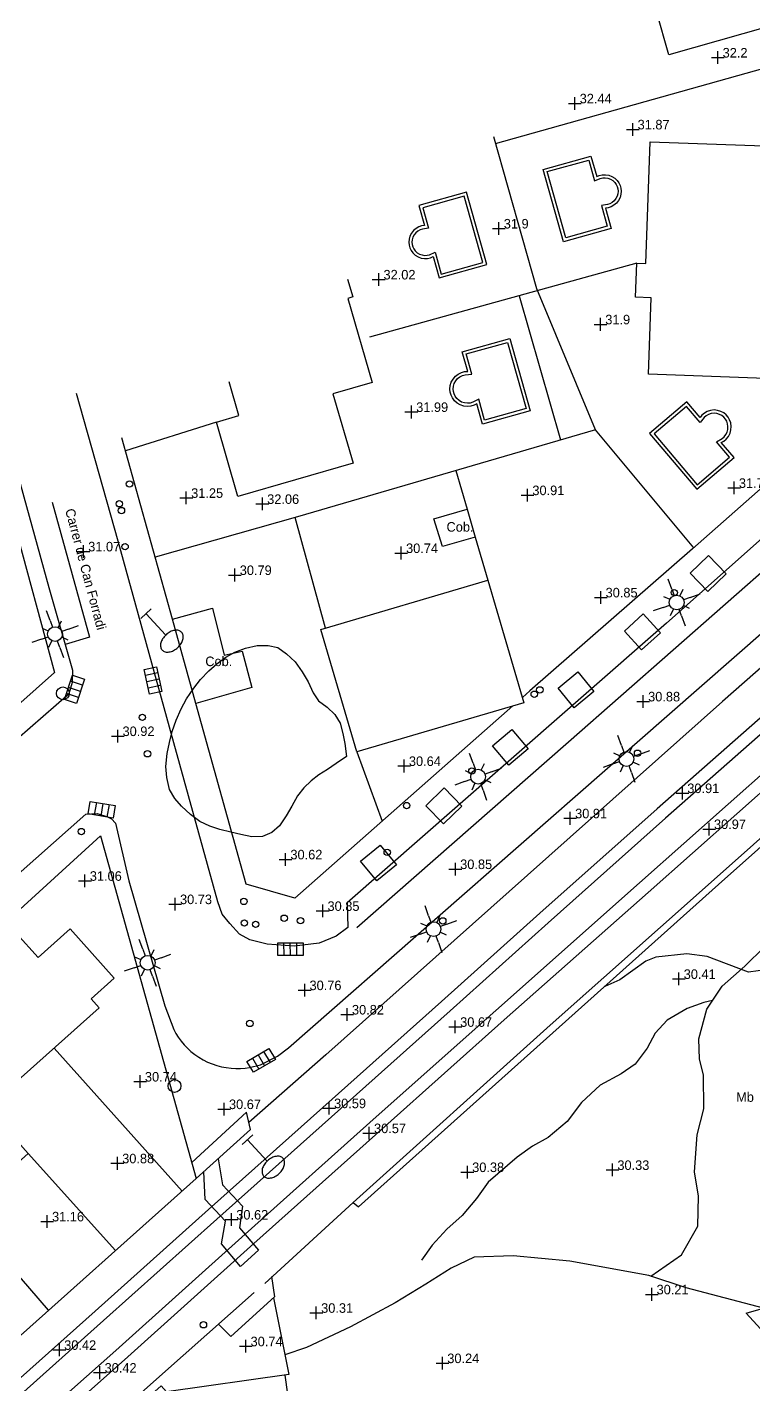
# Model space of a CAD drawing. Extents: x 471511 to 473316, y 4381952 to 4383346.
# Drawn here: x 472529.3 to 472586.4, y 4382869.5 to 4382976.1 of the extents above; entities that cross this region are included whole.
import ezdxf
from ezdxf.enums import TextEntityAlignment as Align

# ---------------------------------------------------------------- set-up
doc = ezdxf.new("R2010")
doc.units = 0
doc.header["$LTSCALE"] = 4
doc.header["$MEASUREMENT"] = 0
doc.header["$PDMODE"] = 2
doc.header["$PDSIZE"] = 0.5
doc.layers.get('0').update_dxf_attribs({"linetype": 'CONTINUOUS'})
for name, color, linetype in [('100', 31, 'CONTINUOUS'), ('206', 252, 'CONTINUOUS'), ('208', 253, 'CONTINUOUS'), ('222', 7, 'CONTINUOUS'), ('243', 2, 'CONTINUOUS'), ('290', 253, 'CONTINUOUS'), ('320', 141, 'CONTINUOUS'), ('350', 7, 'CONTINUOUS'), ('400', 7, 'CONTINUOUS'), ('407', 4, 'CONTINUOUS'), ('410', 201, 'CONTINUOUS'), ('411', 12, 'CONTINUOUS'), ('451', 5, 'CONTINUOUS'), ('452', 7, 'CONTINUOUS'), ('505', 60, 'CONTINUOUS'), ('7101', 7, 'CONTINUOUS'), ('7202', 7, 'CONTINUOUS'), ('7400', 2, 'CONTINUOUS'), ('7403', 1, 'CONTINUOUS'), ('7433', 32, 'CONTINUOUS'), ('7435', 7, 'CONTINUOUS'), ('7440', 7, 'CONTINUOUS'), ('7532', 53, 'CONTINUOUS'), ('8405', 7, 'CONTINUOUS'), ('8408', 7, 'CONTINUOUS')]:
    doc.layers.add(name, color=color, linetype=linetype)

# ---------------------------------------------------------------- blocks, each defined once
blk = doc.blocks.new('MOJON')
blk.add_circle((0, 0), 0.25)
blk = doc.blocks.new('STRAFIC')
at = {"color": 1}
blk.add_lwpolyline([(-0.03, 3.64, 0.07), (-0.44, 3.59, 0.08), (-0.76, 3.44, 0.11), (-0.99, 3.21, 0.14), (-1.06, 2.96, 0.14), (-0.99, 2.71, 0.11), (-0.76, 2.48, 0.08), (-0.44, 2.33, 0.07), (-0.03, 2.28, 0.07), (0.38, 2.33, 0.08), (0.7, 2.48, 0.11), (0.93, 2.71, 0.14), (1, 2.96, 0.14), (0.93, 3.21, 0.11), (0.7, 3.44, 0.08), (0.38, 3.59, 0.07)], format="xyb", close=True, dxfattribs=at)
for points in [[(0, 0), (0, 2.25)], [(-0.56, 0), (0.56, 0)]]:
    blk.add_lwpolyline(points, dxfattribs=at)
blk = doc.blocks.new('FAROLA')
at = {"color": 7}
for p, q in [((0.43, 1.04), (0.75, 1.8)), ((-1.04, 0.43), (-1.8, 0.75)), ((-1.04, 0.43), (-0.54, 0.22)), ((-0.43, 1.04), (-0.22, 0.54)), ((0.43, 1.04), (0.22, 0.54)), ((1.04, 0.43), (0.54, 0.22)), ((-1.04, -0.43), (-0.54, -0.22)), ((-0.43, -1.04), (-0.75, -1.8)), ((-0.43, -1.04), (-0.22, -0.54)), ((0.43, -1.04), (0.22, -0.54)), ((1.04, -0.43), (0.54, -0.22)), ((1.04, -0.43), (1.8, -0.75))]:
    blk.add_line(p, q, dxfattribs=at)
blk.add_circle((0, 0), 0.58, dxfattribs=at)
blk = doc.blocks.new('POSTE')
at = {"color": 7}
blk.add_circle((0, 0), 0.5, dxfattribs=at)
blk = doc.blocks.new('REJILLA')
at = {"color": 7}
for p, q in [((-0.5, 0.5), (-0.5, -0.5)), ((0.01, 0.5), (0.01, -0.5)), ((0.51, 0.5), (0.51, -0.5))]:
    blk.add_line(p, q, dxfattribs=at)
blk.add_lwpolyline([(-1, -0.5), (-1, 0.5), (1, 0.5), (1, -0.5)], close=True, dxfattribs=at)
blk = doc.blocks.new('ALCORQUE')
at = {"color": 1}
blk.add_lwpolyline([(-1, 1), (1, 1), (1, -1), (-1, -1)], close=True, dxfattribs=at)
blk = doc.blocks.new('COTA')
at = {"color": 7}
blk.add_point((0, 0), dxfattribs=at)

msp = doc.modelspace()

# ---------------------------------------------------------------- linework, layer by layer
at = {"layer": '100', "elevation": 30.5}
for points in [[(472587.452, 4382902.096), (472585.931, 4382901.892), (472582.7, 4382903.101), (472581.091, 4382903.319), (472578.667, 4382903.049), (472577.878, 4382902.76), (472575.834, 4382901.274), (472574.66, 4382900.767)], [(472572.963, 4382900.016), (472572.918, 4382899.992)]]:
    msp.add_lwpolyline(points, dxfattribs=at)
at = {"layer": '206'}
msp.add_polyline3d([(472595.639, 4382857.522, 30.182), (472594.628, 4382864.202, 30.272), (472593.033, 4382866.671, 30.182), (472591.686, 4382868.33, 30.032), (472588.664, 4382871.826, 30.122), (472587.182, 4382873.579, 30.152), (472585.769, 4382875.126, 30.002), (472587.127, 4382875.5, 30.002), (472591.672, 4382874.914, 30.242), (472592.595, 4382874.568, 30.302), (472594.578, 4382870.949, 30.362), (472596.242, 4382865.625, 30.452), (472597.83, 4382857.745, 30.182)], dxfattribs=at)
at = {"layer": '208'}
for points in [[(472578.278, 4382878.025, 29.897), (472580.675, 4382879.683, 30.137), (472581.962, 4382881.954, 30.257), (472582.009, 4382884.291, 30.287), (472581.706, 4382886.2, 30.287), (472581.921, 4382889.126, 30.287), (472582.424, 4382891.148, 30.287), (472582.42, 4382893.835, 30.227), (472582.097, 4382895.043, 30.197), (472582.045, 4382896.644, 30.197), (472582.658, 4382898.974, 30.347), (472583.87, 4382900.785, 30.377), (472585.656, 4382902.355, 30.377), (472587.206, 4382903.881, 30.377), (472590.336, 4382907.372, 30.377), (472593.054, 4382909.994, 30.377), (472595.97, 4382912.601, 30.437), (472598.793, 4382914.67, 30.437), (472601.793, 4382916.841, 30.497), (472604.195, 4382918.163, 30.527), (472606.624, 4382919.806, 30.647), (472609.346, 4382921.787, 30.677), (472611.722, 4382922.714, 30.857), (472616.041, 4382923.753, 30.857)], [(472583.121, 4382899.665, 30.358), (472582.424, 4382899.493, 30.343), (472581.136, 4382899.036, 30.313), (472579.565, 4382898.122, 30.313), (472578.617, 4382897.097, 30.373), (472577.976, 4382895.906, 30.373), (472577.043, 4382894.657, 30.373), (472575.934, 4382893.907, 30.373), (472574.291, 4382893.016, 30.373), (472572.82, 4382891.652, 30.343), (472571.695, 4382890.158, 30.328), (472570.222, 4382888.903, 30.298), (472568.983, 4382888.233, 30.283), (472567.767, 4382887.348, 30.283), (472565.508, 4382885.385, 30.298), (472564.592, 4382884.118, 30.283), (472563.452, 4382882.791, 30.268), (472562.249, 4382881.72, 30.268), (472561.103, 4382880.456, 30.238), (472560.27, 4382879.275, 30.253)], [(472587.127, 4382875.5, 30.002), (472581.035, 4382877.107, 30.152), (472578.115, 4382878.079, 29.882), (472571.904, 4382879.204, 30.062), (472567.471, 4382879.624, 30.182), (472564.411, 4382879.523, 30.242), (472562.608, 4382878.655, 30.272), (472560.616, 4382877.391, 30.272), (472558.213, 4382875.93, 30.332), (472554.683, 4382874.045, 30.212), (472551.254, 4382872.427, 30.332), (472549.546, 4382871.834, 30.757)]]:
    msp.add_polyline3d(points, dxfattribs=at)
at = {"layer": '222'}
for points in [[(472639.424, 4382966.613, 31.351), (472631.536, 4382960.277, 31.291), (472623.155, 4382953.387, 31.261), (472614.814, 4382946.394, 31.261), (472605.45, 4382938.267, 31.111), (472596.486, 4382930.413, 31.111), (472587.299, 4382922.227, 30.856), (472578.762, 4382914.716, 30.811), (472569.548, 4382906.511, 30.676), (472561.85, 4382899.59, 30.676), (472552.528, 4382891.262, 30.661), (472543.547, 4382883.24, 30.541), (472534.642, 4382875.276, 30.496), (472524.377, 4382866.12, 30.406), (472514.271, 4382857.111, 30.406), (472504.648, 4382848.539, 30.256), (472494.394, 4382839.436, 30.181), (472484.875, 4382830.968, 30.016), (472475.912, 4382822.907, 29.971), (472466.463, 4382814.498, 29.911), (472458.198, 4382807.169, 29.656)], [(472640.05, 4382965.833, 31.351), (472632.167, 4382959.501, 31.291), (472623.793, 4382952.618, 31.261), (472615.463, 4382945.633, 31.261), (472606.107, 4382937.513, 31.111), (472597.148, 4382929.663, 31.111), (472587.962, 4382921.478, 30.856), (472579.425, 4382913.967, 30.811), (472570.215, 4382905.766, 30.676), (472562.517, 4382898.845, 30.676), (472553.194, 4382890.517, 30.661), (472544.213, 4382882.494, 30.541), (472535.308, 4382874.53, 30.496), (472525.043, 4382865.374, 30.406), (472514.936, 4382856.365, 30.406), (472505.312, 4382847.791, 30.256), (472495.058, 4382838.689, 30.181), (472485.542, 4382830.222, 30.016), (472476.579, 4382822.162, 29.971), (472467.127, 4382813.751, 29.911), (472458.864, 4382806.423, 29.656)], [(472456.929, 4382801.513, 29.686), (472469.306, 4382812.495, 29.956), (472478.696, 4382820.897, 30.016), (472487.554, 4382828.799, 30.166), (472496.564, 4382836.835, 30.211), (472506.079, 4382845.265, 30.271), (472515.833, 4382853.973, 30.406), (472524.744, 4382861.975, 30.601), (472536.276, 4382872.192, 30.526), (472546.437, 4382881.314, 30.556), (472556.72, 4382890.521, 30.721), (472566.095, 4382898.884, 30.796), (472577.395, 4382908.886, 30.916), (472587.834, 4382918.156, 31.021), (472598.102, 4382927.402, 31.051), (472606.855, 4382935.018, 31.231), (472616.772, 4382943.516, 31.291), (472624.863, 4382950.319, 31.381), (472632.452, 4382956.627, 31.456), (472641.719, 4382964.044, 31.471)], [(472457.595, 4382800.767, 29.686), (472469.971, 4382811.748, 29.956), (472479.362, 4382820.152, 30.016), (472488.22, 4382828.053, 30.166), (472497.228, 4382836.087, 30.211), (472506.743, 4382844.518, 30.271), (472516.5, 4382853.228, 30.406), (472525.41, 4382861.228, 30.601), (472536.942, 4382871.445, 30.526), (472547.105, 4382880.57, 30.556), (472557.386, 4382889.775, 30.721), (472566.759, 4382898.136, 30.796), (472578.058, 4382908.138, 30.916), (472588.501, 4382917.411, 31.021), (472598.765, 4382926.653, 31.051), (472607.509, 4382934.261, 31.231), (472617.419, 4382942.754, 31.291), (472625.505, 4382949.552, 31.381), (472633.084, 4382955.852, 31.456), (472642.344, 4382963.263, 31.471)]]:
    msp.add_polyline3d(points, dxfattribs=at)
at = {"layer": '243'}
for points in [[(472544.297, 4382887.235, 30.718), (472544.635, 4382885.191, 30.718), (472546.209, 4382883.519, 30.718), (472545.983, 4382881.819, 30.703), (472547.474, 4382880.07, 30.673), (472546.072, 4382878.766, 30.688)], [(472546.072, 4382878.766, 30.688), (472544.579, 4382880.552, 30.673), (472544.882, 4382882.343, 30.733), (472543.299, 4382884.034, 30.688), (472543.171, 4382886.214, 30.716)]]:
    msp.add_polyline3d(points, dxfattribs=at)
at = {"layer": '290'}
for points in [[(472555.184, 4382905.386, 30.696), (472571.813, 4382919.974, 30.876), (472588.236, 4382934.42, 31.116), (472603.678, 4382948.015, 31.101)], [(472531.289, 4382938.775, 31.103), (472534.215, 4382928.184, 31.063), (472532.308, 4382927.614, 31.116)]]:
    msp.add_polyline3d(points, dxfattribs=at)
at = {"layer": '320'}
for points in [[(472574.022, 4382964.341, 31.951), (472574.227, 4382964.428, 31.95), (472574.46, 4382964.481, 31.949), (472574.71, 4382964.49, 31.947), (472574.967, 4382964.45, 31.946), (472575.214, 4382964.358, 31.944), (472575.436, 4382964.22, 31.942), (472575.623, 4382964.044, 31.94), (472575.767, 4382963.846, 31.938), (472575.866, 4382963.637, 31.936), (472575.925, 4382963.426, 31.935), (472575.948, 4382963.196, 31.934), (472575.929, 4382962.952, 31.933), (472575.86, 4382962.705, 31.932), (472575.742, 4382962.471, 31.931), (472575.579, 4382962.265, 31.932), (472575.381, 4382962.097, 31.932), (472575.161, 4382961.975, 31.933), (472574.935, 4382961.899, 31.934), (472574.714, 4382961.867, 31.935), (472574.714, 4382961.867, 32.012), (472575.163, 4382960.266, 32.016), (472571.423, 4382959.218, 32.016), (472569.831, 4382964.9, 32), (472573.571, 4382965.948, 32.001), (472574.022, 4382964.341, 32.005)], [(472560.501, 4382960.496, 31.935), (472560.282, 4382960.466, 31.937), (472560.057, 4382960.393, 31.94), (472559.838, 4382960.273, 31.942), (472559.64, 4382960.107, 31.945), (472559.476, 4382959.903, 31.947), (472559.357, 4382959.67, 31.949), (472559.289, 4382959.425, 31.95), (472559.269, 4382959.183, 31.951), (472559.292, 4382958.954, 31.951), (472559.351, 4382958.745, 31.951), (472559.449, 4382958.538, 31.951), (472559.592, 4382958.341, 31.95), (472559.778, 4382958.167, 31.949), (472560, 4382958.03, 31.947), (472560.247, 4382957.94, 31.945), (472560.502, 4382957.902, 31.942), (472560.751, 4382957.913, 31.94), (472560.981, 4382957.968, 31.937), (472561.185, 4382958.056, 31.935), (472561.185, 4382958.056, 31.916), (472561.653, 4382956.384, 31.92), (472565.393, 4382957.432, 31.92), (472563.802, 4382963.114, 31.905), (472560.062, 4382962.066, 31.905), (472560.501, 4382960.496, 31.909)], [(472563.895, 4382949.045, 31.846), (472563.463, 4382950.586, 31.841), (472567.203, 4382951.634, 31.842), (472568.794, 4382945.952, 31.857), (472565.054, 4382944.904, 31.857), (472564.608, 4382946.497, 31.852), (472564.608, 4382946.497, 31.983), (472564.393, 4382946.389, 31.99), (472564.144, 4382946.315, 31.997), (472563.872, 4382946.29, 32.004), (472563.589, 4382946.321, 32.01), (472563.315, 4382946.412, 32.014), (472563.067, 4382946.557, 32.017), (472562.859, 4382946.744, 32.018), (472562.7, 4382946.959, 32.018), (472562.591, 4382947.184, 32.016), (472562.527, 4382947.412, 32.013), (472562.503, 4382947.661, 32.009), (472562.528, 4382947.927, 32.004), (472562.608, 4382948.195, 31.997), (472562.745, 4382948.447, 31.989), (472562.932, 4382948.667, 31.98), (472563.157, 4382948.84, 31.972), (472563.404, 4382948.96, 31.964), (472563.654, 4382949.027, 31.957), (472563.895, 4382949.045, 31.951)], [(472582.134, 4382945.433, 31.919), (472581.108, 4382946.646, 31.919), (472578.177, 4382944.165, 31.935), (472581.872, 4382939.799, 31.935), (472584.803, 4382942.28, 31.919), (472583.805, 4382943.459, 31.919), (472583.805, 4382943.459, 31.967), (472584.007, 4382943.575, 31.968), (472584.198, 4382943.737, 31.97), (472584.364, 4382943.943, 31.971), (472584.489, 4382944.187, 31.971), (472584.563, 4382944.455, 31.971), (472584.58, 4382944.732, 31.971), (472584.542, 4382944.999, 31.97), (472584.456, 4382945.242, 31.969), (472584.334, 4382945.452, 31.968), (472584.186, 4382945.626, 31.967), (472584, 4382945.781, 31.965), (472583.775, 4382945.906, 31.963), (472583.518, 4382945.988, 31.961), (472583.242, 4382946.017, 31.959), (472582.965, 4382945.988, 31.957), (472582.704, 4382945.904, 31.955), (472582.473, 4382945.775, 31.953), (472582.282, 4382945.613, 31.952), (472582.134, 4382945.433, 31.951)]]:
    msp.add_polyline3d(points, close=True, dxfattribs=at)
at = {"layer": '350'}
for points in [[(472573.857, 4382964, 31.951), (472574.304, 4382964.189, 31.95), (472574.492, 4382964.232, 31.949), (472574.695, 4382964.24, 31.947), (472574.903, 4382964.207, 31.945), (472575.103, 4382964.132, 31.944), (472575.283, 4382964.02, 31.942), (472575.434, 4382963.879, 31.939), (472575.551, 4382963.718, 31.938), (472575.631, 4382963.549, 31.936), (472575.678, 4382963.379, 31.935), (472575.697, 4382963.194, 31.933), (472575.682, 4382962.996, 31.933), (472575.626, 4382962.796, 31.932), (472575.53, 4382962.607, 31.931), (472575.398, 4382962.439, 31.932), (472575.238, 4382962.303, 31.932), (472575.06, 4382962.204, 31.933), (472574.877, 4382962.143, 31.934), (472574.397, 4382962.073, 31.935), (472574.855, 4382960.439, 32.015), (472571.596, 4382959.526, 32.015), (472570.139, 4382964.727, 32), (472573.398, 4382965.64, 32.001)], [(472561.348, 4382958.4, 31.935), (472561.826, 4382956.692, 31.92), (472565.085, 4382957.605, 31.92), (472563.628, 4382962.806, 31.905), (472560.37, 4382961.893, 31.905), (472560.819, 4382960.287, 31.935), (472560.338, 4382960.221, 31.938), (472560.156, 4382960.162, 31.94), (472559.979, 4382960.065, 31.942), (472559.819, 4382959.932, 31.945), (472559.687, 4382959.766, 31.947), (472559.591, 4382959.579, 31.949), (472559.536, 4382959.381, 31.95), (472559.52, 4382959.185, 31.951), (472559.538, 4382959.001, 31.951), (472559.585, 4382958.833, 31.951), (472559.665, 4382958.666, 31.951), (472559.781, 4382958.507, 31.95), (472559.931, 4382958.367, 31.949), (472560.11, 4382958.256, 31.947), (472560.309, 4382958.184, 31.944), (472560.515, 4382958.153, 31.942), (472560.716, 4382958.162, 31.94), (472560.902, 4382958.206, 31.938)], [(472564.217, 4382948.819, 31.846), (472563.771, 4382950.413, 31.841), (472567.03, 4382951.326, 31.842), (472568.486, 4382946.125, 31.856), (472565.228, 4382945.212, 31.857), (472564.767, 4382946.858, 31.983), (472564.3, 4382946.622, 31.991), (472564.097, 4382946.562, 31.996), (472563.874, 4382946.541, 32.004), (472563.643, 4382946.567, 32.01), (472563.418, 4382946.641, 32.014), (472563.215, 4382946.76, 32.017), (472563.045, 4382946.913, 32.018), (472562.915, 4382947.089, 32.018), (472562.826, 4382947.273, 32.016), (472562.774, 4382947.458, 32.014), (472562.754, 4382947.662, 32.009), (472562.774, 4382947.879, 32.004), (472562.84, 4382948.098, 31.996), (472562.952, 4382948.305, 31.99), (472563.105, 4382948.485, 31.98), (472563.29, 4382948.627, 31.973), (472563.491, 4382948.725, 31.963), (472563.696, 4382948.779, 31.956)], [(472582.137, 4382945.043, 31.919), (472581.078, 4382946.293, 31.919), (472578.529, 4382944.136, 31.935), (472581.902, 4382940.151, 31.935), (472584.451, 4382942.309, 31.919), (472583.42, 4382943.526, 31.919), (472583.863, 4382943.781, 31.968), (472584.018, 4382943.912, 31.969), (472584.153, 4382944.08, 31.971), (472584.255, 4382944.278, 31.971), (472584.315, 4382944.497, 31.971), (472584.329, 4382944.722, 31.971), (472584.298, 4382944.939, 31.97), (472584.228, 4382945.137, 31.969), (472584.129, 4382945.307, 31.968), (472584.01, 4382945.448, 31.966), (472583.859, 4382945.573, 31.965), (472583.675, 4382945.675, 31.963), (472583.466, 4382945.742, 31.961), (472583.242, 4382945.765, 31.959), (472583.016, 4382945.742, 31.956), (472582.804, 4382945.674, 31.955), (472582.616, 4382945.569, 31.953), (472582.461, 4382945.437, 31.952)]]:
    msp.add_polyline3d(points, close=True, dxfattribs=at)
at = {"layer": '400'}
for points in [[(472591.308, 4382977.201, 35.693), (472579.692, 4382973.888, 35.168), (472578.722, 4382977.29, 35.992)], [(472554.467, 4382956.28, 37.296), (472554.869, 4382954.889, 38.061), (472554.481, 4382954.777, 38.061), (472556.388, 4382948.178, 38.076), (472553.32, 4382947.292, 38.121), (472554.898, 4382941.832, 38.091), (472545.864, 4382939.221, 34.941), (472544.173, 4382945.071, 35.061), (472545.942, 4382945.583, 38.196), (472545.176, 4382948.233, 38.069)], [(472500.677, 4382862.923, 33.478), (472523.784, 4382883.648, 33.508), (472524.295, 4382883.086, 33.739), (472529.397, 4382887.65, 33.769), (472525.512, 4382891.992, 37.819), (472527.43, 4382893.707, 37.444), (472528.108, 4382892.949, 37.444), (472534.968, 4382899.085, 37.444), (472534.331, 4382899.797, 37.444), (472536.141, 4382901.416, 37.474), (472532.684, 4382905.28, 37.384), (472530.175, 4382903.035, 37.369), (472528.48, 4382904.929, 37.354), (472522.923, 4382899.957, 37.354), (472524.624, 4382898.056, 37.354), (472519.703, 4382893.654, 37.354), (472517.091, 4382896.574, 37.264), (472514.236, 4382894.021, 37.084), (472514.073, 4382894.203, 37.054), (472510.561, 4382891.061, 37.069), (472513.509, 4382887.766, 37.414), (472494.036, 4382870.347, 36.964), (472491.064, 4382873.669, 37.009), (472479.954, 4382863.731, 37.009)]]:
    msp.add_polyline3d(points, dxfattribs=at)
for points in [[(472577.887, 4382957.518, 34.851), (472578.228, 4382967.08, 34.776), (472590.856, 4382966.63, 34.941), (472590.645, 4382960.697, 34.881), (472588.799, 4382960.762, 37.296), (472588.568, 4382954.276, 37.311), (472590.299, 4382954.214, 35.106), (472590.092, 4382948.393, 35.016), (472578.097, 4382948.821, 34.206), (472578.311, 4382954.83, 34.281), (472577.074, 4382954.874, 34.341), (472577.169, 4382957.544, 34.311)], [(472552.369, 4382928.797, 36.111), (472565.479, 4382932.654, 36.155), (472568.308, 4382923.036, 36.126), (472555.199, 4382919.179, 36.081)]]:
    msp.add_polyline3d(points, close=True, dxfattribs=at)
at = {"layer": '407'}
for points in [[(472564.494, 4382936.024, 33.081), (472561.905, 4382935.308, 33.051), (472561.242, 4382937.466, 33.051), (472563.847, 4382938.241, 33.036)], [(472540.712, 4382929.605, 33.066), (472543.87, 4382930.465, 33.066), (472544.788, 4382926.778, 33.066), (472546.18, 4382927.077, 33.066), (472546.945, 4382924.239, 33.066), (472542.559, 4382922.985, 33.066)]]:
    msp.add_polyline3d(points, close=True, dxfattribs=at)
at = {"layer": '410'}
for points in [[(472729.758, 4383040.894, 33.448), (472722.902, 4383035.615, 32.932), (472708.707, 4383024.537, 32.722), (472692.693, 4383012, 32.542), (472677.425, 4383000.126, 33.532), (472675.319, 4382998.495, 33.532), (472661.992, 4382987.887, 32.437), (472654.314, 4382982.061, 32.302), (472644.905, 4382974.759, 32.023), (472633.27, 4382965.305, 31.918), (472618.577, 4382953.212, 31.708), (472604.459, 4382941.186, 31.648), (472593.619, 4382931.665, 31.708), (472583.891, 4382923.124, 31.708), (472568.589, 4382909.499, 31.708), (472552.758, 4382895.393, 31.708), (472546.722, 4382890.073, 31.708)], [(472566.082, 4382966.948, 33.064), (472598.149, 4382975.93, 33.159)], [(472601.197, 4382973.592, 33.336), (472603.223, 4382966.894, 33.156), (472604.006, 4382963.955, 33.141), (472604.247, 4382963.965, 33.126), (472605.701, 4382959.096, 33.111), (472604.662, 4382955.385, 32.811), (472596.182, 4382948.009, 32.781), (472581.556, 4382935.115, 32.796), (472568.785, 4382923.967, 32.166), (472568.189, 4382923.442, 32.154)], [(472581.638, 4382935.188, 32.631), (472573.936, 4382944.467, 33.111), (472569.323, 4382955.538, 33.396), (472565.938, 4382967.453, 33.591)], [(472577.169, 4382957.544, 33.636), (472556.175, 4382951.745, 33.666)], [(472567.926, 4382954.991, 32.826), (472571.182, 4382943.662, 32.651)], [(472573.936, 4382944.467, 33.306), (472550.54, 4382937.626, 32.976), (472539.354, 4382934.472, 32.976)], [(472540.712, 4382929.605, 32.489), (472536.744, 4382943.827, 32.886)], [(472562.966, 4382941.259, 32.976), (472563.847, 4382938.241, 32.976)], [(472528.229, 4382937.286, 32.736), (472531.464, 4382925.401, 32.751), (472520.875, 4382916.003, 32.736), (472512.089, 4382908.159, 32.706), (472502.39, 4382899.495, 32.616), (472494.443, 4382908.341, 32.481)], [(472552.724, 4382928.901, 33.126), (472550.362, 4382937.575, 33.126)], [(472564.494, 4382936.024, 32.976), (472565.479, 4382932.654, 32.976)], [(472567.439, 4382922.78, 32.14), (472550.335, 4382907.698, 31.821), (472546.516, 4382908.801, 31.821), (472542.559, 4382922.985, 32.205)], [(472555.199, 4382919.179, 31.581), (472557.179, 4382913.733, 31.581)], [(472517.269, 4382896.375, 33.034), (472535.068, 4382912.586, 32.914), (472542.584, 4382885.683, 32.434), (472527.05, 4382871.821, 32.434), (472509.636, 4382856.377, 32.434)], [(472531.436, 4382895.926, 32.657), (472541.485, 4382884.702, 32.584)], [(472546.843, 4382889.543, 31.708), (472546.533, 4382890.901, 31.708), (472542.229, 4382886.954, 31.708)], [(472546.843, 4382889.543, 31.939), (472542.584, 4382885.683, 31.939)], [(472529.397, 4382887.65, 32.764), (472536.249, 4382880.03, 32.719)], [(472547.973, 4382877.434, 31.753), (472554.916, 4382883.799, 31.723)], [(472530.995, 4382875.342, 32.614), (472524.295, 4382883.086, 33.049)], [(472548.492, 4382877.99, 31.921), (472548.727, 4382876.386, 31.651), (472545.31, 4382873.294, 31.651), (472544.346, 4382874.261, 31.978)], [(472210.201, 4382576.079, 29.603), (472245.927, 4382607.738, 28.732), (472275.929, 4382634.56, 28.702), (472299.904, 4382656.059, 29.761), (472322.622, 4382676.288, 29.791), (472344.255, 4382695.55, 30.196), (472359.091, 4382708.761, 30.391), (472374.71, 4382722.727, 30.661), (472399.696, 4382745.029, 30.706), (472414.812, 4382758.57, 30.646), (472428.262, 4382770.567, 30.526), (472442.577, 4382783.276, 30.691), (472458.968, 4382797.934, 30.736), (472473.167, 4382810.688, 31.441), (472485.89, 4382821.939, 31.576), (472496.466, 4382831.487, 31.561), (472505.544, 4382839.626, 31.666), (472515.932, 4382848.867, 31.711), (472528.679, 4382860.34, 31.846), (472539.705, 4382870.143, 31.996), (472547.141, 4382876.74, 31.966)]]:
    msp.add_polyline3d(points, dxfattribs=at)
at = {"layer": '411'}
for points in [[(472591.027, 4382939.505, 30.996), (472579.492, 4382929.275, 30.936), (472566.269, 4382917.698, 30.816), (472554.436, 4382907.328, 30.846), (472554.477, 4382905.392, 30.831), (472553.576, 4382904.707, 30.846), (472552.242, 4382904.168, 30.846), (472550.286, 4382903.913, 30.801), (472548.164, 4382904.075, 30.756), (472546.783, 4382904.416, 30.786), (472545.981, 4382904.872, 30.816), (472545.232, 4382905.705, 30.861), (472544.626, 4382906.436, 30.861), (472544.275, 4382907.397, 30.816), (472540.476, 4382921.122, 30.981), (472536.449, 4382935.721, 31.101), (472533.177, 4382947.309, 31.116)], [(472495.245, 4382905.921, 30.615), (472502.436, 4382897.837, 30.601), (472503.003, 4382897.703, 30.601), (472503.521, 4382897.89, 30.601), (472517.27, 4382910.413, 30.628), (472532.604, 4382923.767, 31.09), (472532.882, 4382924.658, 31.103), (472532.893, 4382925.555, 31.116), (472531.044, 4382932.063, 31.116), (472528.364, 4382941.738, 31.195)], [(472523.505, 4382905.067, 30.964), (472533.918, 4382914.276, 31.054), (472534.81, 4382914.347, 31.009), (472535.622, 4382914.09, 30.964), (472535.928, 4382913.913, 30.964), (472536.241, 4382913.572, 30.964), (472537.295, 4382909.041, 30.874), (472540.125, 4382899.228, 30.889), (472540.815, 4382897.387, 30.874), (472540.984, 4382897.076, 30.874), (472541.177, 4382896.772, 30.872), (472541.393, 4382896.475, 30.87), (472541.631, 4382896.189, 30.867), (472541.891, 4382895.916, 30.863), (472542.172, 4382895.659, 30.858), (472542.473, 4382895.419, 30.853), (472542.792, 4382895.2, 30.846), (472543.126, 4382895.002, 30.839), (472543.473, 4382894.829, 30.831), (472543.832, 4382894.68, 30.823), (472544.198, 4382894.556, 30.813), (472544.57, 4382894.459, 30.804), (472544.944, 4382894.389, 30.794), (472545.319, 4382894.344, 30.783), (472545.69, 4382894.325, 30.772), (472546.057, 4382894.331, 30.761), (472546.416, 4382894.36, 30.75), (472546.766, 4382894.411, 30.739), (472547.623, 4382894.599, 30.754), (472548.956, 4382895.282, 30.754), (472549.83, 4382895.948, 30.754), (472561.532, 4382906.19, 30.994), (472574.651, 4382917.709, 31.024), (472587.36, 4382928.839, 31.024)], [(472548.657, 4382876.323, 30.791), (472549.849, 4382870.301, 30.746), (472540.256, 4382868.928, 30.821), (472539.829, 4382869.41, 30.881), (472521.589, 4382853.151, 30.626), (472507.688, 4382840.739, 30.446), (472491.851, 4382826.604, 30.251), (472477.075, 4382813.352, 30.101), (472460.926, 4382798.963, 29.816), (472450.44, 4382789.685, 29.771), (472439.711, 4382780.098, 29.666), (472429.067, 4382770.568, 29.636), (472414.934, 4382757.974, 29.561), (472403.152, 4382747.428, 29.321), (472391.516, 4382737.08, 29.291), (472378.57, 4382725.58, 29.261), (472364.209, 4382712.654, 29.171), (472351.849, 4382701.704, 29.096), (472338.56, 4382689.89, 28.856), (472326.914, 4382679.429, 28.646)], [(472549.53, 4382870.255, 30.686), (472551.167, 4382858.718, 30.566), (472552.904, 4382848.697, 30.506), (472554.888, 4382836.81, 30.371), (472556.082, 4382827.63, 30.356), (472557.727, 4382817.408, 30.311)]]:
    msp.add_polyline3d(points, dxfattribs=at)
at = {"layer": '451'}
msp.add_polyline3d([(472544.173, 4382945.071, 32.273), (472537.025, 4382942.82, 32.273)], dxfattribs=at)
at = {"layer": '452'}
msp.add_polyline3d([(472555.33, 4382883.473, 31.483), (472583.595, 4382908.761, 31.543), (472595.937, 4382919.756, 31.648), (472604.559, 4382927.387, 31.633), (472612.346, 4382934.153, 31.633), (472612.043, 4382934.584, 31.588), (472604.213, 4382927.782, 31.588), (472595.588, 4382920.149, 31.603), (472583.246, 4382909.153, 31.498), (472570.377, 4382897.718, 31.438), (472554.916, 4382883.799, 31.348)], close=True, dxfattribs=at)
at = {"layer": '505'}
msp.add_polyline3d([(472554.38, 4382918.823, 36.216), (472553.564, 4382918.26, 36.201), (472552.901, 4382917.806, 36.201), (472552.215, 4382917.375, 36.201), (472551.599, 4382916.916, 36.201), (472551.044, 4382916.363, 36.201), (472550.526, 4382915.738, 36.201), (472550.094, 4382914.916, 36.201), (472549.653, 4382914.152, 36.201), (472549.135, 4382913.377, 36.201), (472548.531, 4382912.839, 36.201), (472547.785, 4382912.527, 36.201), (472546.941, 4382912.517, 36.201), (472546.092, 4382912.687, 36.201), (472545.308, 4382912.88, 36.201), (472544.437, 4382913.088, 36.201), (472543.641, 4382913.353, 36.201), (472542.857, 4382913.709, 36.201), (472542.123, 4382914.249, 36.201), (472541.428, 4382914.909, 36.201), (472540.897, 4382915.521, 36.201), (472540.488, 4382916.235, 36.201), (472540.273, 4382917.166, 36.201), (472540.21, 4382918.038, 36.201), (472540.301, 4382919.047, 36.201), (472540.481, 4382919.922, 36.201), (472540.7, 4382920.774, 36.201), (472541.011, 4382921.675, 36.201), (472541.399, 4382922.549, 36.201), (472541.824, 4382923.346, 36.201), (472542.388, 4382924.189, 36.201), (472542.932, 4382924.868, 36.201), (472543.577, 4382925.548, 36.201), (472544.205, 4382926.08, 36.201), (472544.905, 4382926.611, 36.201), (472545.627, 4382927.012, 36.201), (472546.459, 4382927.329, 36.201), (472547.358, 4382927.518, 36.201), (472548.232, 4382927.528, 36.201), (472549.003, 4382927.361, 36.201), (472549.683, 4382926.881, 36.201), (472550.362, 4382926.241, 36.201), (472550.914, 4382925.472, 36.201), (472551.364, 4382924.682, 36.201), (472551.761, 4382923.819, 36.201), (472552.175, 4382923.176, 36.201), (472552.859, 4382922.69, 36.201), (472553.472, 4382922.124, 36.201), (472553.89, 4382921.438, 36.201), (472554.103, 4382920.615, 36.201), (472554.249, 4382919.844, 36.201)], close=True, dxfattribs=at)

# ---------------------------------------------------------------- block references
at = {"layer": '7101'}
for p in [(472583.53, 4382973.687, 32.198), (472572.308, 4382970.087, 32.438), (472576.855, 4382968.044, 31.868), (472566.349, 4382960.264, 31.898), (472556.907, 4382956.263, 32.018), (472574.316, 4382952.739, 31.898), (472559.472, 4382945.861, 31.988), (472584.806, 4382939.902, 31.793), (472541.808, 4382939.12, 31.253), (472547.776, 4382938.643, 32.063), (472568.593, 4382939.331, 30.908), (472533.726, 4382934.916, 31.073), (472558.678, 4382934.787, 30.743), (472545.622, 4382933.061, 30.788), (472574.342, 4382931.304, 30.848), (472577.68, 4382923.14, 30.878), (472536.421, 4382920.42, 30.923), (472558.9, 4382918.07, 30.638), (472580.755, 4382915.942, 30.905), (472571.949, 4382913.962, 30.906), (472582.85, 4382913.118, 30.971), (472549.599, 4382910.738, 30.623), (472562.926, 4382909.978, 30.848), (472533.852, 4382909.057, 31.058), (472540.933, 4382907.224, 30.728), (472552.512, 4382906.692, 30.848), (472580.473, 4382901.354, 30.405), (472551.099, 4382900.473, 30.758), (472554.431, 4382898.56, 30.816), (472562.925, 4382897.593, 30.667), (472538.176, 4382893.296, 30.741), (472544.777, 4382891.135, 30.666), (472553.026, 4382891.206, 30.588), (472556.165, 4382889.246, 30.575), (472536.392, 4382886.878, 30.876), (472575.266, 4382886.356, 30.33), (472563.868, 4382886.192, 30.375), (472530.887, 4382882.318, 31.161), (472545.349, 4382882.463, 30.615), (472578.344, 4382876.591, 30.21), (472552.012, 4382875.142, 30.315), (472546.474, 4382872.516, 30.74), (472531.841, 4382872.233, 30.417), (472535.012, 4382870.444, 30.417), (472561.915, 4382871.191, 30.24)]:
    msp.add_blockref('COTA', p, dxfattribs=at)
at = {"layer": '7202', "rotation": 222.6000043791743}
for p in [(472532.114, 4382923.773, 31.05), (472540.882, 4382892.95, 30.891)]:
    msp.add_blockref('POSTE', p, dxfattribs=at)
at = {"layer": '7400', "rotation": 222.6000043791743}
for p in [(472580.3, 4382930.905, 31.146), (472531.501, 4382928.424, 31.116), (472576.359, 4382918.619, 31.066), (472564.714, 4382917.228, 31.101), (472561.212, 4382905.262, 31.051), (472538.771, 4382902.621, 31.066)]:
    msp.add_blockref('FAROLA', p, dxfattribs=at)
at = {"layer": '7403', "rotation": 222.6000043791743}
for p in [(472538.647, 4382930.027, 31.251), (472546.611, 4382888.734, 30.883)]:
    msp.add_blockref('STRAFIC', p, dxfattribs=at)
at = {"layer": '7433'}
for p, rotation in [((472582.781, 4382933.176, 31.176), 313.8000158797369), ((472577.609, 4382928.59, 31.131), 312.4999975792604), ((472572.4, 4382924.054, 31.056), 309.6000037052405), ((472567.243, 4382919.532, 31.056), 309.9999975986263), ((472562.018, 4382914.93, 30.981), 314.2000097731227), ((472556.895, 4382910.457, 30.966), 309.3000159145955)]:
    msp.add_blockref('ALCORQUE', p, dxfattribs=dict(at, rotation=rotation))
at = {"layer": '7435'}
for p, rotation in [((472533.025, 4382924.093, 30.891), 251.6000041545297), ((472539.19, 4382924.779, 30.861), 282.2000100210064), ((472535.16, 4382914.633, 30.876), 350.3000155969945), ((472549.984, 4382903.687, 30.726), 180.3000016550879), ((472547.684, 4382894.961, 30.726), 30.6000001444309)]:
    msp.add_blockref('REJILLA', p, dxfattribs=dict(at, rotation=rotation))
at = {"layer": '7440', "rotation": 222.6000043791743}
for p in [(472537.346, 4382940.207, 31.116), (472536.545, 4382938.655, 31.146), (472536.717, 4382938.123, 31.146), (472536.999, 4382935.29, 31.161), (472580.117, 4382931.677, 31.086), (472569.558, 4382924.046, 30.951), (472569.121, 4382923.702, 30.951), (472538.355, 4382921.884, 30.852), (472538.761, 4382919.026, 30.852), (472577.23, 4382919.073, 31.041), (472564.226, 4382917.671, 30.966), (472559.104, 4382914.96, 30.951), (472533.568, 4382912.923, 30.971), (472557.577, 4382911.294, 30.936), (472546.325, 4382907.437, 30.831), (472546.363, 4382905.748, 30.771), (472547.25, 4382905.639, 30.816), (472549.494, 4382906.119, 30.816), (472550.772, 4382905.922, 30.816), (472561.939, 4382905.911, 30.966), (472546.793, 4382897.858, 30.771), (472543.154, 4382874.2, 31.288)]:
    msp.add_blockref('MOJON', p, dxfattribs=at)

# ---------------------------------------------------------------- texts
at = {"layer": '7101'}
for s, p in [('32.2', (472583.91, 4382973.687, 32.2)), ('32.44', (472572.688, 4382970.087, 32.44)), ('31.87', (472577.235, 4382968.044, 31.87)), ('31.9', (472566.729, 4382960.264, 31.9)), ('32.02', (472557.287, 4382956.263, 32.02)), ('31.9', (472574.696, 4382952.739, 31.9)), ('31.99', (472559.852, 4382945.861, 31.99)), ('30.91', (472568.973, 4382939.331, 30.91)), ('31.79', (472585.186, 4382939.902, 31.79)), ('31.25', (472542.188, 4382939.12, 31.25)), ('32.06', (472548.156, 4382938.643, 32.06)), ('31.07', (472534.106, 4382934.916, 31.07)), ('30.74', (472559.058, 4382934.787, 30.74)), ('30.79', (472546.002, 4382933.061, 30.79)), ('30.85', (472574.722, 4382931.304, 30.85)), ('30.88', (472578.06, 4382923.14, 30.88)), ('30.92', (472536.801, 4382920.42, 30.92)), ('30.64', (472559.28, 4382918.07, 30.64)), ('30.91', (472581.135, 4382915.942, 30.91)), ('30.91', (472572.329, 4382913.962, 30.91)), ('30.97', (472583.23, 4382913.118, 30.97)), ('30.62', (472549.979, 4382910.738, 30.62)), ('30.85', (472563.306, 4382909.978, 30.85)), ('31.06', (472534.232, 4382909.057, 31.06)), ('30.73', (472541.313, 4382907.224, 30.73)), ('30.85', (472552.892, 4382906.692, 30.85)), ('30.41', (472580.853, 4382901.354, 30.41)), ('30.76', (472551.479, 4382900.473, 30.76)), ('30.82', (472554.811, 4382898.56, 30.82)), ('30.67', (472563.305, 4382897.593, 30.67)), ('30.74', (472538.556, 4382893.296, 30.74)), ('30.67', (472545.157, 4382891.135, 30.67)), ('30.59', (472553.406, 4382891.206, 30.59)), ('30.57', (472556.545, 4382889.246, 30.57)), ('30.88', (472536.772, 4382886.878, 30.88)), ('30.38', (472564.248, 4382886.192, 30.38)), ('30.33', (472575.646, 4382886.356, 30.33)), ('31.16', (472531.267, 4382882.318, 31.16)), ('30.62', (472545.729, 4382882.463, 30.62)), ('30.21', (472578.724, 4382876.591, 30.21)), ('30.31', (472552.392, 4382875.142, 30.31)), ('30.42', (472532.221, 4382872.233, 30.42)), ('30.74', (472546.854, 4382872.516, 30.74)), ('30.24', (472562.295, 4382871.191, 30.24)), ('30.42', (472535.392, 4382870.444, 30.42))]:
    msp.add_text(s, height=0.75, dxfattribs=at).set_placement(p)
at = {"layer": '7532'}
msp.add_text('Mb', height=0.75, dxfattribs=at).set_placement((472585.665, 4382892.081, 30.268), align=Align.MIDDLE_CENTER)
at = {"layer": '8405'}
msp.add_text('Carrer de Can Forradi', height=0.75, rotation=-75.1, dxfattribs=at).set_placement((472533.91, 4382933.522), align=Align.MIDDLE_CENTER)
at = {"layer": '8408'}
for p in [(472563.294, 4382936.839, 32.991), (472544.357, 4382926.284, 33.201)]:
    msp.add_text('Cob.', height=0.75, dxfattribs=at).set_placement(p, align=Align.MIDDLE_CENTER)

doc.saveas('drawing.dxf')
